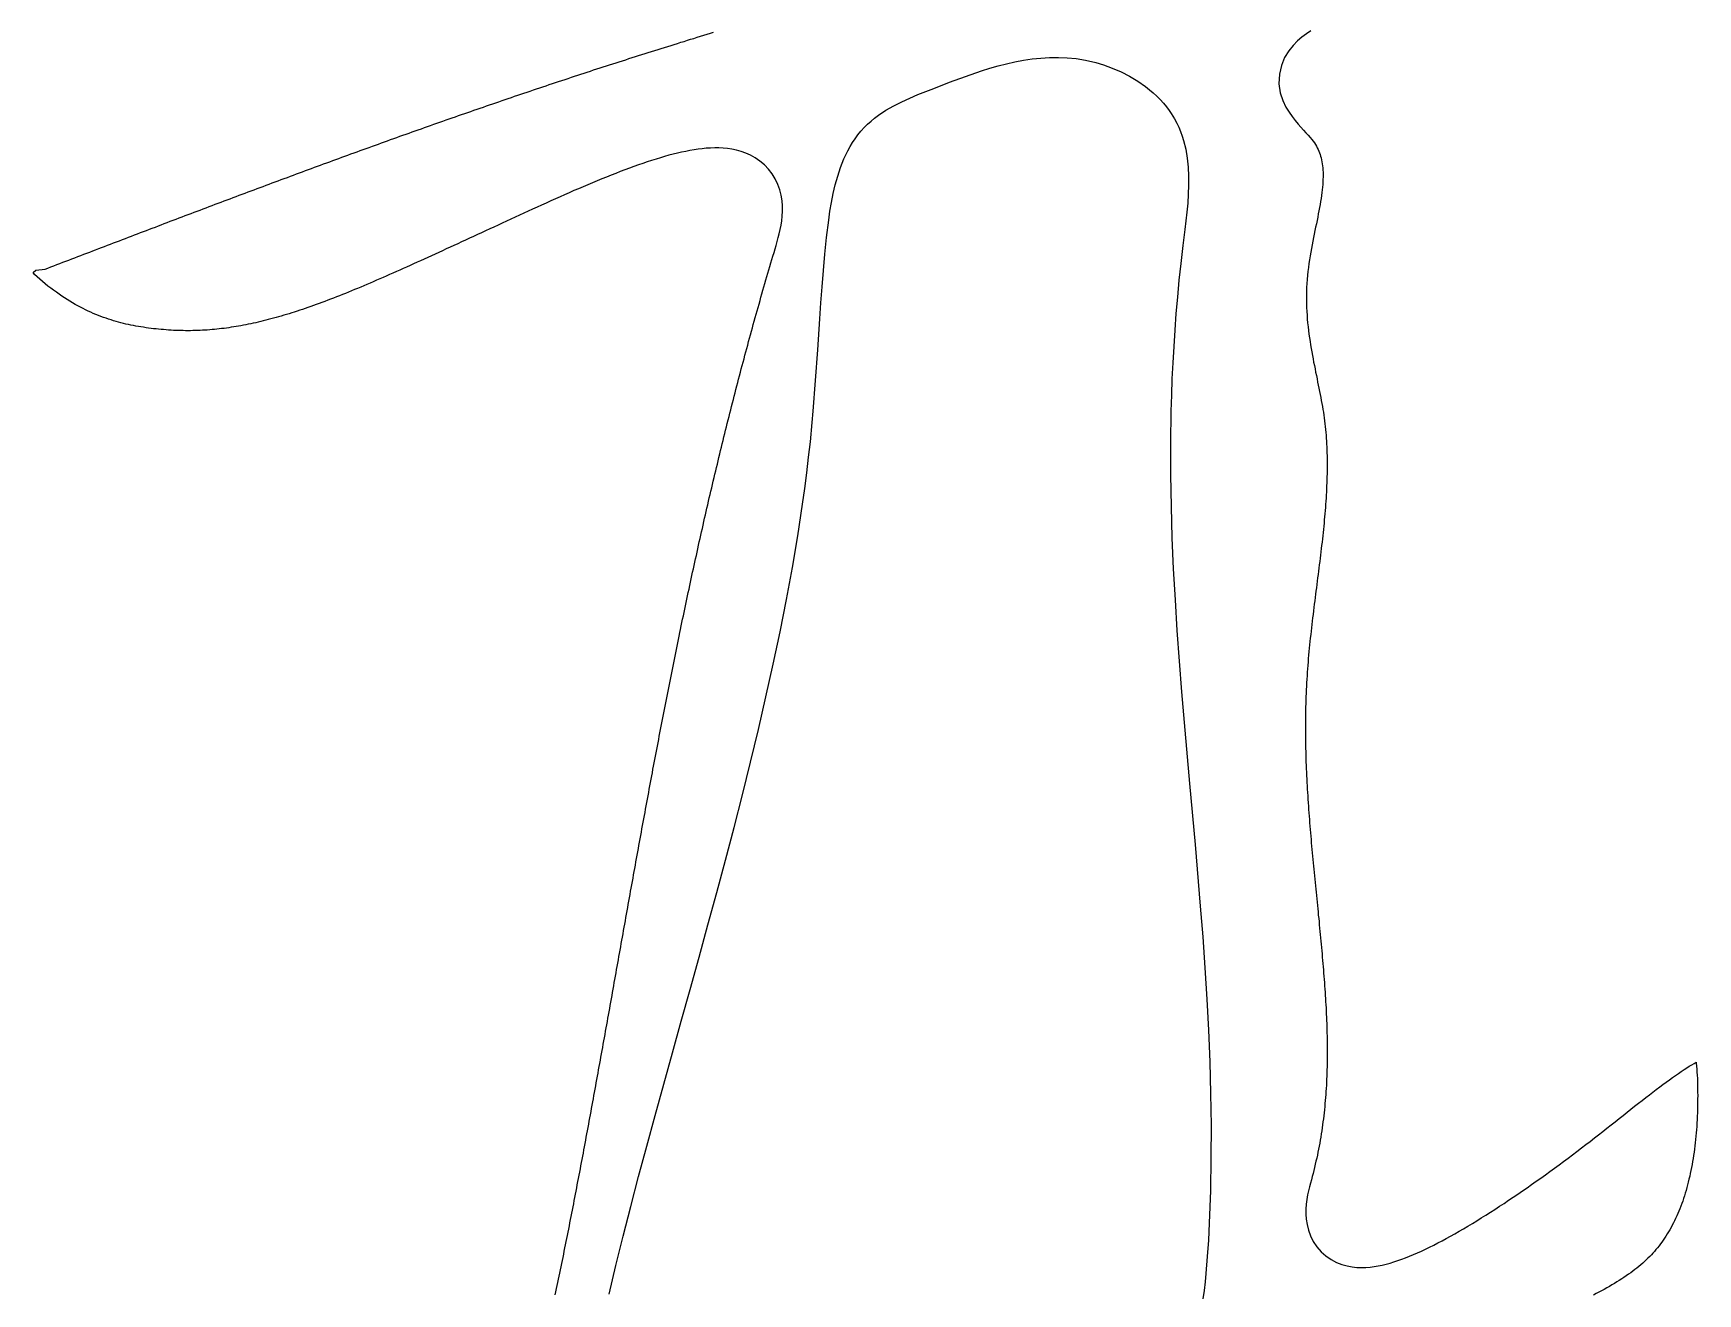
# Model space of a CAD drawing. Extents: x 4283 to 40403, y 1134 to 1764.
# Drawn here: x 4412.954 to 4415.574, y 1477.622 to 1479.606 of the extents above; entities that cross this region are included whole.
import ezdxf

# ---------------------------------------------------------------- set-up
doc = ezdxf.new("R2010")
doc.units = 0

# ---------------------------------------------------------------- blocks, each defined once
blk = doc.blocks.new('fd')
for points in [[(-175305.11, -78840.06), (-175304.68, -78839.9), (-175304.24, -78839.73), (-175303.81, -78839.56), (-175303.38, -78839.4), (-175302.94, -78839.23), (-175302.51, -78839.06), (-175302.07, -78838.9), (-175301.64, -78838.73), (-175301.2, -78838.56), (-175300.77, -78838.4), (-175300.33, -78838.23), (-175299.9, -78838.07), (-175299.47, -78837.9), (-175299.03, -78837.73), (-175298.6, -78837.57), (-175298.16, -78837.4), (-175297.73, -78837.23), (-175297.29, -78837.07), (-175296.86, -78836.9), (-175296.42, -78836.74), (-175295.99, -78836.57), (-175295.55, -78836.4), (-175295.12, -78836.24), (-175294.68, -78836.07), (-175294.25, -78835.91), (-175293.82, -78835.74), (-175293.38, -78835.57), (-175292.95, -78835.41), (-175292.51, -78835.24), (-175292.08, -78835.08), (-175291.64, -78834.91), (-175291.21, -78834.74), (-175290.77, -78834.58), (-175290.34, -78834.41), (-175289.9, -78834.25), (-175289.47, -78834.08), (-175289.03, -78833.92), (-175288.59, -78833.75), (-175288.16, -78833.59), (-175287.72, -78833.42), (-175287.29, -78833.25), (-175286.85, -78833.09), (-175286.42, -78832.92), (-175285.98, -78832.76), (-175285.55, -78832.59), (-175285.11, -78832.43), (-175284.67, -78832.26), (-175284.24, -78832.1), (-175283.8, -78831.93), (-175283.37, -78831.77), (-175282.93, -78831.6), (-175282.49, -78831.44), (-175282.06, -78831.27), (-175281.62, -78831.11), (-175281.18, -78830.94), (-175280.75, -78830.78), (-175280.31, -78830.61), (-175279.87, -78830.45), (-175279.43, -78830.28), (-175279, -78830.12), (-175278.56, -78829.96), (-175278.12, -78829.79), (-175277.69, -78829.63), (-175277.25, -78829.46), (-175276.81, -78829.3), (-175276.37, -78829.13), (-175275.93, -78828.97), (-175275.5, -78828.81), (-175275.06, -78828.64), (-175274.62, -78828.48), (-175274.18, -78828.31), (-175273.74, -78828.15), (-175273.3, -78827.99), (-175272.86, -78827.82), (-175272.43, -78827.66), (-175271.99, -78827.5), (-175271.55, -78827.33), (-175271.11, -78827.17), (-175270.67, -78827.01), (-175270.23, -78826.84), (-175269.79, -78826.68), (-175269.35, -78826.52), (-175268.91, -78826.35), (-175268.47, -78826.19), (-175268.03, -78826.03), (-175267.59, -78825.86), (-175267.15, -78825.7), (-175266.7, -78825.54), (-175266.26, -78825.38), (-175265.82, -78825.21), (-175265.38, -78825.05), (-175264.94, -78824.89), (-175264.5, -78824.73), (-175264.05, -78824.57), (-175263.61, -78824.4), (-175263.17, -78824.24), (-175262.73, -78824.08), (-175262.28, -78823.92), (-175261.84, -78823.76), (-175261.4, -78823.59), (-175260.96, -78823.43), (-175260.51, -78823.27), (-175260.07, -78823.11), (-175259.62, -78822.95), (-175259.18, -78822.79), (-175258.74, -78822.63), (-175258.29, -78822.47), (-175257.85, -78822.31), (-175257.4, -78822.14), (-175256.96, -78821.98), (-175256.51, -78821.82), (-175256.07, -78821.66), (-175255.62, -78821.5), (-175255.17, -78821.34), (-175254.73, -78821.18), (-175254.28, -78821.02), (-175253.83, -78820.86), (-175253.39, -78820.7), (-175252.94, -78820.54), (-175252.49, -78820.38), (-175252.04, -78820.22), (-175251.6, -78820.06), (-175251.15, -78819.91), (-175250.7, -78819.75), (-175250.25, -78819.59), (-175249.8, -78819.43), (-175249.35, -78819.27), (-175248.9, -78819.11), (-175248.45, -78818.95), (-175248, -78818.79), (-175247.55, -78818.64), (-175247.1, -78818.48), (-175246.65, -78818.32), (-175246.2, -78818.16), (-175245.75, -78818), (-175245.3, -78817.85), (-175244.85, -78817.69), (-175244.4, -78817.53), (-175243.94, -78817.37), (-175243.49, -78817.22), (-175243.04, -78817.06), (-175242.59, -78816.9), (-175242.13, -78816.74), (-175241.68, -78816.59), (-175241.22, -78816.43), (-175240.77, -78816.27), (-175240.32, -78816.12), (-175239.86, -78815.96), (-175239.41, -78815.81), (-175238.95, -78815.65), (-175238.49, -78815.49), (-175238.04, -78815.34), (-175237.58, -78815.18), (-175237.13, -78815.03), (-175236.67, -78814.87), (-175236.21, -78814.72), (-175235.75, -78814.56), (-175235.3, -78814.41), (-175234.84, -78814.25), (-175234.38, -78814.1), (-175233.92, -78813.94), (-175233.46, -78813.79), (-175233, -78813.63), (-175232.54, -78813.48), (-175232.08, -78813.33), (-175231.62, -78813.17), (-175231.16, -78813.02), (-175230.7, -78812.87), (-175230.24, -78812.71), (-175229.78, -78812.56), (-175229.31, -78812.41), (-175228.85, -78812.25), (-175228.39, -78812.1), (-175227.93, -78811.95), (-175227.46, -78811.79), (-175227, -78811.64), (-175226.54, -78811.49), (-175226.07, -78811.34), (-175225.61, -78811.19), (-175225.14, -78811.03), (-175224.67, -78810.88), (-175224.21, -78810.73), (-175223.74, -78810.58), (-175223.28, -78810.43), (-175222.81, -78810.28), (-175222.34, -78810.13), (-175221.87, -78809.98), (-175221.4, -78809.83), (-175220.94, -78809.68), (-175220.47, -78809.53), (-175220, -78809.38), (-175219.53, -78809.23), (-175219.06, -78809.08), (-175218.59, -78808.93), (-175218.12, -78808.78), (-175217.65, -78808.63), (-175217.17, -78808.48), (-175216.7, -78808.33), (-175216.23, -78808.18), (-175215.76, -78808.04), (-175215.28, -78807.89), (-175214.81, -78807.74), (-175214.33, -78807.59), (-175213.86, -78807.44), (-175213.39, -78807.3), (-175212.91, -78807.15), (-175212.43, -78807), (-175211.96, -78806.86), (-175211.48, -78806.71), (-175211, -78806.56), (-175210.53, -78806.42), (-175210.05, -78806.27), (-175209.57, -78806.12), (-175209.09, -78805.98), (-175208.61, -78805.83), (-175208.13, -78805.69), (-175207.65, -78805.54)], [(-175120.59, -78805.34), (-175121.24, -78805.76), (-175121.89, -78806.24), (-175122.54, -78806.8), (-175123.2, -78807.46), (-175123.83, -78808.26), (-175124.42, -78809.22), (-175124.9, -78810.36), (-175125.19, -78811.66), (-175125.25, -78813.04), (-175125.05, -78814.37), (-175124.68, -78815.5), (-175124.24, -78816.43), (-175123.78, -78817.19), (-175123.33, -78817.83), (-175122.88, -78818.4), (-175122.46, -78818.91), (-175122.05, -78819.37), (-175121.66, -78819.79), (-175121.31, -78820.19), (-175120.98, -78820.55), (-175120.69, -78820.88), (-175120.45, -78821.17), (-175120.26, -78821.42), (-175120.09, -78821.66), (-175119.93, -78821.9), (-175119.79, -78822.14), (-175119.66, -78822.38), (-175119.54, -78822.62), (-175119.43, -78822.86), (-175119.33, -78823.1), (-175119.25, -78823.35), (-175119.17, -78823.6), (-175119.1, -78823.86), (-175119.03, -78824.13), (-175118.98, -78824.41), (-175118.93, -78824.69), (-175118.89, -78824.99), (-175118.86, -78825.29), (-175118.84, -78825.61), (-175118.82, -78825.93), (-175118.82, -78826.27), (-175118.82, -78826.62), (-175118.83, -78826.97), (-175118.85, -78827.34), (-175118.87, -78827.72), (-175118.91, -78828.11), (-175118.95, -78828.51), (-175118.99, -78828.91), (-175119.05, -78829.33), (-175119.11, -78829.76), (-175119.18, -78830.19), (-175119.26, -78830.63), (-175119.34, -78831.08), (-175119.42, -78831.54), (-175119.51, -78832.01), (-175119.6, -78832.48), (-175119.7, -78832.96), (-175119.79, -78833.45), (-175119.9, -78833.95), (-175120, -78834.44), (-175120.1, -78834.95), (-175120.2, -78835.46), (-175120.31, -78835.99), (-175120.41, -78836.51), (-175120.51, -78837.05), (-175120.6, -78837.59), (-175120.7, -78838.13), (-175120.79, -78838.68), (-175120.87, -78839.24), (-175120.95, -78839.81), (-175121.02, -78840.38), (-175121.08, -78840.96), (-175121.14, -78841.55), (-175121.18, -78842.14), (-175121.22, -78842.73), (-175121.24, -78843.33), (-175121.25, -78843.92), (-175121.25, -78844.5), (-175121.24, -78845.08), (-175121.23, -78845.66), (-175121.2, -78846.23), (-175121.16, -78846.79), (-175121.12, -78847.35), (-175121.07, -78847.9), (-175121.01, -78848.45), (-175120.95, -78848.99), (-175120.88, -78849.53), (-175120.8, -78850.06), (-175120.72, -78850.59), (-175120.64, -78851.11), (-175120.56, -78851.62), (-175120.47, -78852.13), (-175120.38, -78852.64), (-175120.28, -78853.14), (-175120.19, -78853.63), (-175120.09, -78854.12), (-175119.99, -78854.61), (-175119.9, -78855.09), (-175119.8, -78855.57), (-175119.7, -78856.04), (-175119.61, -78856.51), (-175119.51, -78856.97), (-175119.42, -78857.42), (-175119.33, -78857.88), (-175119.24, -78858.32), (-175119.16, -78858.77), (-175119.08, -78859.21), (-175119, -78859.64), (-175118.92, -78860.07), (-175118.85, -78860.5), (-175118.78, -78860.92), (-175118.72, -78861.34), (-175118.66, -78861.75), (-175118.61, -78862.17), (-175118.56, -78862.59), (-175118.51, -78863.01), (-175118.47, -78863.43), (-175118.43, -78863.85), (-175118.39, -78864.27), (-175118.36, -78864.7), (-175118.33, -78865.12), (-175118.31, -78865.55), (-175118.29, -78865.97), (-175118.27, -78866.4), (-175118.26, -78866.83), (-175118.24, -78867.26), (-175118.24, -78867.7), (-175118.23, -78868.13), (-175118.23, -78868.57), (-175118.23, -78869), (-175118.23, -78869.44), (-175118.24, -78869.88), (-175118.25, -78870.32), (-175118.26, -78870.76), (-175118.28, -78871.2), (-175118.3, -78871.65), (-175118.32, -78872.09), (-175118.34, -78872.54), (-175118.36, -78872.99), (-175118.39, -78873.44), (-175118.42, -78873.89), (-175118.45, -78874.34), (-175118.48, -78874.79), (-175118.52, -78875.25), (-175118.56, -78875.7), (-175118.6, -78876.16), (-175118.64, -78876.62), (-175118.68, -78877.08), (-175118.73, -78877.54), (-175118.77, -78878), (-175118.82, -78878.46), (-175118.87, -78878.92), (-175118.92, -78879.39), (-175118.97, -78879.85), (-175119.03, -78880.32), (-175119.08, -78880.79), (-175119.14, -78881.26), (-175119.19, -78881.73), (-175119.25, -78882.2), (-175119.31, -78882.67), (-175119.37, -78883.14), (-175119.43, -78883.62), (-175119.49, -78884.09), (-175119.55, -78884.57), (-175119.61, -78885.05), (-175119.67, -78885.53), (-175119.73, -78886.01), (-175119.79, -78886.49), (-175119.85, -78886.97), (-175119.92, -78887.45), (-175119.98, -78887.93), (-175120.04, -78888.42), (-175120.1, -78888.9), (-175120.16, -78889.39), (-175120.22, -78889.88), (-175120.28, -78890.37), (-175120.34, -78890.86), (-175120.4, -78891.35), (-175120.46, -78891.84), (-175120.51, -78892.33), (-175120.57, -78892.83), (-175120.62, -78893.32), (-175120.68, -78893.82), (-175120.73, -78894.31), (-175120.78, -78894.81), (-175120.83, -78895.31), (-175120.88, -78895.81), (-175120.92, -78896.31), (-175120.97, -78896.81), (-175121.01, -78897.31), (-175121.05, -78897.81), (-175121.09, -78898.32), (-175121.13, -78898.82), (-175121.16, -78899.33), (-175121.19, -78899.84), (-175121.22, -78900.34), (-175121.25, -78900.85), (-175121.28, -78901.36), (-175121.3, -78901.86), (-175121.32, -78902.37), (-175121.34, -78902.88), (-175121.35, -78903.38), (-175121.37, -78903.89), (-175121.38, -78904.39), (-175121.39, -78904.89), (-175121.39, -78905.4), (-175121.4, -78905.9), (-175121.4, -78906.4), (-175121.4, -78906.9), (-175121.4, -78907.41), (-175121.4, -78907.91), (-175121.39, -78908.41), (-175121.38, -78908.91), (-175121.38, -78909.41), (-175121.37, -78909.9), (-175121.35, -78910.4), (-175121.34, -78910.9), (-175121.32, -78911.4), (-175121.31, -78911.89), (-175121.29, -78912.39), (-175121.27, -78912.89), (-175121.25, -78913.38), (-175121.22, -78913.88), (-175121.2, -78914.37), (-175121.17, -78914.87), (-175121.15, -78915.36), (-175121.12, -78915.85), (-175121.09, -78916.34), (-175121.06, -78916.84), (-175121.03, -78917.33), (-175121, -78917.82), (-175120.96, -78918.31), (-175120.93, -78918.8), (-175120.89, -78919.29), (-175120.85, -78919.78), (-175120.82, -78920.26), (-175120.78, -78920.75), (-175120.74, -78921.24), (-175120.7, -78921.73), (-175120.66, -78922.21), (-175120.62, -78922.7), (-175120.57, -78923.18), (-175120.53, -78923.67), (-175120.49, -78924.15), (-175120.44, -78924.64), (-175120.4, -78925.12), (-175120.35, -78925.6), (-175120.31, -78926.09), (-175120.26, -78926.57), (-175120.22, -78927.05), (-175120.17, -78927.53), (-175120.12, -78928.01), (-175120.08, -78928.49), (-175120.03, -78928.97), (-175119.98, -78929.45), (-175119.93, -78929.93), (-175119.89, -78930.41), (-175119.84, -78930.88), (-175119.79, -78931.36), (-175119.74, -78931.84), (-175119.7, -78932.31), (-175119.65, -78932.79), (-175119.6, -78933.27), (-175119.55, -78933.74), (-175119.51, -78934.21), (-175119.46, -78934.69), (-175119.41, -78935.16), (-175119.37, -78935.63), (-175119.32, -78936.11), (-175119.28, -78936.58), (-175119.23, -78937.05), (-175119.19, -78937.52), (-175119.14, -78937.99), (-175119.1, -78938.46), (-175119.06, -78938.93), (-175119.01, -78939.4), (-175118.97, -78939.86), (-175118.93, -78940.33), (-175118.89, -78940.8), (-175118.85, -78941.27), (-175118.81, -78941.73), (-175118.77, -78942.2), (-175118.74, -78942.66), (-175118.7, -78943.13), (-175118.66, -78943.59), (-175118.63, -78944.05), (-175118.6, -78944.51), (-175118.56, -78944.98), (-175118.53, -78945.44), (-175118.5, -78945.9), (-175118.47, -78946.36), (-175118.45, -78946.82), (-175118.42, -78947.28), (-175118.39, -78947.73), (-175118.37, -78948.19), (-175118.35, -78948.65), (-175118.33, -78949.1), (-175118.31, -78949.56), (-175118.29, -78950.01), (-175118.28, -78950.47), (-175118.26, -78950.92), (-175118.25, -78951.38), (-175118.24, -78951.83), (-175118.23, -78952.28), (-175118.22, -78952.73), (-175118.22, -78953.18), (-175118.21, -78953.64), (-175118.21, -78954.09), (-175118.21, -78954.54), (-175118.22, -78954.99), (-175118.22, -78955.43), (-175118.23, -78955.88), (-175118.24, -78956.33), (-175118.25, -78956.78), (-175118.26, -78957.23), (-175118.28, -78957.67), (-175118.3, -78958.12), (-175118.32, -78958.57), (-175118.34, -78959.01), (-175118.37, -78959.46), (-175118.4, -78959.9), (-175118.43, -78960.35), (-175118.46, -78960.79), (-175118.5, -78961.24), (-175118.54, -78961.68), (-175118.58, -78962.12), (-175118.62, -78962.57), (-175118.67, -78963.01), (-175118.72, -78963.45), (-175118.77, -78963.9), (-175118.83, -78964.34), (-175118.89, -78964.78), (-175118.95, -78965.22), (-175119.02, -78965.67), (-175119.08, -78966.11), (-175119.16, -78966.55), (-175119.23, -78966.99), (-175119.31, -78967.43), (-175119.39, -78967.88), (-175119.48, -78968.32), (-175119.56, -78968.76), (-175119.65, -78969.2), (-175119.75, -78969.64), (-175119.85, -78970.09), (-175119.95, -78970.53), (-175120.06, -78970.97), (-175120.17, -78971.42), (-175120.28, -78971.86), (-175120.4, -78972.3), (-175120.52, -78972.77), (-175120.66, -78973.26), (-175120.8, -78973.8), (-175120.94, -78974.38), (-175121.08, -78975), (-175121.19, -78975.67), (-175121.28, -78976.35), (-175121.33, -78977.06), (-175121.33, -78977.79), (-175121.28, -78978.54), (-175121.16, -78979.32), (-175120.95, -78980.13), (-175120.65, -78980.95), (-175120.25, -78981.76), (-175119.72, -78982.54), (-175119.1, -78983.26), (-175118.4, -78983.89), (-175117.64, -78984.41), (-175116.86, -78984.82), (-175116.09, -78985.12), (-175115.33, -78985.34), (-175114.6, -78985.48), (-175113.9, -78985.55), (-175113.23, -78985.58), (-175112.59, -78985.56), (-175111.97, -78985.52), (-175111.37, -78985.44), (-175110.78, -78985.34), (-175110.2, -78985.22), (-175109.62, -78985.08), (-175109.06, -78984.93), (-175108.49, -78984.76), (-175107.93, -78984.57), (-175107.36, -78984.37), (-175106.79, -78984.16), (-175106.22, -78983.93), (-175105.65, -78983.69), (-175105.07, -78983.44), (-175104.48, -78983.17), (-175103.89, -78982.89), (-175103.29, -78982.6), (-175102.69, -78982.3), (-175102.09, -78981.99), (-175101.48, -78981.67), (-175100.86, -78981.34), (-175100.24, -78981), (-175099.61, -78980.64), (-175098.98, -78980.28), (-175098.34, -78979.91), (-175097.7, -78979.53), (-175097.05, -78979.14), (-175096.4, -78978.75), (-175095.75, -78978.34), (-175095.09, -78977.93), (-175094.43, -78977.51), (-175093.77, -78977.09), (-175093.11, -78976.65), (-175092.44, -78976.22), (-175091.77, -78975.77), (-175091.11, -78975.32), (-175090.44, -78974.87), (-175089.76, -78974.41), (-175089.09, -78973.94), (-175088.42, -78973.47), (-175087.75, -78973), (-175087.08, -78972.53), (-175086.42, -78972.05), (-175085.75, -78971.57), (-175085.08, -78971.08), (-175084.42, -78970.6), (-175083.76, -78970.11), (-175083.11, -78969.62), (-175082.46, -78969.13), (-175081.81, -78968.64), (-175081.17, -78968.15), (-175080.53, -78967.66), (-175079.9, -78967.18), (-175079.27, -78966.69), (-175078.65, -78966.21), (-175078.04, -78965.73), (-175077.44, -78965.26), (-175076.84, -78964.78), (-175076.25, -78964.32), (-175075.66, -78963.86), (-175075.08, -78963.4), (-175074.51, -78962.95), (-175073.95, -78962.51), (-175073.4, -78962.07), (-175072.85, -78961.64), (-175072.31, -78961.22), (-175071.78, -78960.81), (-175071.26, -78960.4), (-175070.75, -78960.01), (-175070.25, -78959.63), (-175069.75, -78959.26), (-175069.27, -78958.89), (-175068.8, -78958.54), (-175068.34, -78958.21), (-175067.88, -78957.88), (-175067.44, -78957.57), (-175067.02, -78957.28), (-175066.6, -78957), (-175066.2, -78956.73), (-175065.81, -78956.48), (-175065.44, -78956.24), (-175065.08, -78956.03), (-175064.74, -78955.83), (-175064.45, -78955.66), (-175064.43, -78955.8), (-175064.39, -78956.21), (-175064.35, -78956.64), (-175064.32, -78957.08), (-175064.29, -78957.54), (-175064.26, -78958.02), (-175064.25, -78958.5), (-175064.23, -78959), (-175064.22, -78959.5), (-175064.22, -78960.01), (-175064.21, -78960.52), (-175064.22, -78961.02), (-175064.22, -78961.53), (-175064.23, -78962.04), (-175064.24, -78962.54), (-175064.26, -78963.04), (-175064.28, -78963.53), (-175064.3, -78964.02), (-175064.33, -78964.51), (-175064.36, -78965), (-175064.39, -78965.48), (-175064.43, -78965.96), (-175064.47, -78966.44), (-175064.52, -78966.91), (-175064.57, -78967.38), (-175064.62, -78967.85), (-175064.68, -78968.31), (-175064.74, -78968.77), (-175064.81, -78969.22), (-175064.88, -78969.67), (-175064.95, -78970.11), (-175065.03, -78970.56), (-175065.11, -78970.99), (-175065.2, -78971.43), (-175065.29, -78971.85), (-175065.38, -78972.28), (-175065.48, -78972.7), (-175065.58, -78973.11), (-175065.69, -78973.52), (-175065.8, -78973.93), (-175065.91, -78974.33), (-175066.03, -78974.73), (-175066.15, -78975.12), (-175066.27, -78975.5), (-175066.4, -78975.89), (-175066.54, -78976.26), (-175066.68, -78976.63), (-175066.82, -78977), (-175066.97, -78977.36), (-175067.12, -78977.71), (-175067.27, -78978.06), (-175067.43, -78978.41), (-175067.59, -78978.75), (-175067.76, -78979.08), (-175067.93, -78979.41), (-175068.1, -78979.74), (-175068.28, -78980.06), (-175068.46, -78980.37), (-175068.65, -78980.68), (-175068.84, -78980.98), (-175069.03, -78981.28), (-175069.23, -78981.57), (-175069.43, -78981.86), (-175069.64, -78982.14), (-175069.85, -78982.42), (-175070.07, -78982.69), (-175070.29, -78982.96), (-175070.51, -78983.22), (-175070.74, -78983.47), (-175070.97, -78983.73), (-175071.21, -78983.98), (-175071.46, -78984.22), (-175071.71, -78984.46), (-175071.97, -78984.7), (-175072.23, -78984.94), (-175072.5, -78985.18), (-175072.79, -78985.41), (-175073.07, -78985.65), (-175073.37, -78985.88), (-175073.67, -78986.11), (-175073.98, -78986.33), (-175074.3, -78986.56), (-175074.62, -78986.79), (-175074.96, -78987.01), (-175075.29, -78987.23), (-175075.64, -78987.45), (-175075.99, -78987.67), (-175076.34, -78987.89), (-175076.71, -78988.1), (-175077.08, -78988.32), (-175077.45, -78988.53), (-175077.83, -78988.75), (-175078.22, -78988.96), (-175078.61, -78989.17), (-175079.01, -78989.38), (-175079.41, -78989.59)], [(-175230.73, -78989.56), (-175230.63, -78989.11), (-175230.54, -78988.65), (-175230.44, -78988.2), (-175230.35, -78987.74), (-175230.26, -78987.28), (-175230.16, -78986.83), (-175230.07, -78986.37), (-175229.97, -78985.92), (-175229.88, -78985.46), (-175229.79, -78985), (-175229.69, -78984.54), (-175229.6, -78984.09), (-175229.51, -78983.63), (-175229.42, -78983.17), (-175229.32, -78982.71), (-175229.23, -78982.26), (-175229.14, -78981.8), (-175229.05, -78981.34), (-175228.96, -78980.88), (-175228.87, -78980.42), (-175228.78, -78979.96), (-175228.68, -78979.5), (-175228.59, -78979.04), (-175228.5, -78978.58), (-175228.41, -78978.12), (-175228.32, -78977.66), (-175228.23, -78977.2), (-175228.14, -78976.74), (-175228.05, -78976.28), (-175227.96, -78975.82), (-175227.88, -78975.36), (-175227.79, -78974.9), (-175227.7, -78974.44), (-175227.61, -78973.97), (-175227.52, -78973.51), (-175227.43, -78973.05), (-175227.34, -78972.59), (-175227.25, -78972.13), (-175227.17, -78971.66), (-175227.08, -78971.2), (-175226.99, -78970.74), (-175226.9, -78970.27), (-175226.82, -78969.81), (-175226.73, -78969.35), (-175226.64, -78968.88), (-175226.55, -78968.42), (-175226.47, -78967.96), (-175226.38, -78967.49), (-175226.29, -78967.03), (-175226.21, -78966.56), (-175226.12, -78966.1), (-175226.03, -78965.63), (-175225.95, -78965.17), (-175225.86, -78964.7), (-175225.77, -78964.24), (-175225.69, -78963.77), (-175225.6, -78963.3), (-175225.52, -78962.84), (-175225.43, -78962.37), (-175225.35, -78961.91), (-175225.26, -78961.44), (-175225.17, -78960.97), (-175225.09, -78960.5), (-175225, -78960.04), (-175224.92, -78959.57), (-175224.83, -78959.1), (-175224.75, -78958.64), (-175224.66, -78958.17), (-175224.58, -78957.7), (-175224.49, -78957.23), (-175224.41, -78956.76), (-175224.32, -78956.29), (-175224.24, -78955.82), (-175224.15, -78955.36), (-175224.07, -78954.89), (-175223.98, -78954.42), (-175223.9, -78953.95), (-175223.81, -78953.48), (-175223.73, -78953.01), (-175223.65, -78952.54), (-175223.56, -78952.07), (-175223.48, -78951.6), (-175223.39, -78951.13), (-175223.31, -78950.66), (-175223.22, -78950.19), (-175223.14, -78949.71), (-175223.05, -78949.24), (-175222.97, -78948.77), (-175222.89, -78948.3), (-175222.8, -78947.83), (-175222.72, -78947.36), (-175222.63, -78946.88), (-175222.55, -78946.41), (-175222.46, -78945.94), (-175222.38, -78945.47), (-175222.3, -78944.99), (-175222.21, -78944.52), (-175222.13, -78944.05), (-175222.04, -78943.58), (-175221.96, -78943.1), (-175221.87, -78942.63), (-175221.79, -78942.15), (-175221.7, -78941.68), (-175221.62, -78941.21), (-175221.54, -78940.73), (-175221.45, -78940.26), (-175221.37, -78939.78), (-175221.28, -78939.31), (-175221.2, -78938.83), (-175221.11, -78938.36), (-175221.03, -78937.88), (-175220.94, -78937.41), (-175220.86, -78936.93), (-175220.77, -78936.46), (-175220.69, -78935.98), (-175220.6, -78935.51), (-175220.52, -78935.03), (-175220.43, -78934.55), (-175220.35, -78934.08), (-175220.26, -78933.6), (-175220.18, -78933.12), (-175220.09, -78932.65), (-175220.01, -78932.17), (-175219.92, -78931.69), (-175219.83, -78931.21), (-175219.75, -78930.74), (-175219.66, -78930.26), (-175219.58, -78929.78), (-175219.49, -78929.3), (-175219.4, -78928.83), (-175219.32, -78928.35), (-175219.23, -78927.87), (-175219.14, -78927.39), (-175219.06, -78926.91), (-175218.97, -78926.43), (-175218.88, -78925.95), (-175218.8, -78925.47), (-175218.71, -78924.99), (-175218.62, -78924.52), (-175218.54, -78924.04), (-175218.45, -78923.56), (-175218.36, -78923.08), (-175218.27, -78922.6), (-175218.18, -78922.12), (-175218.1, -78921.64), (-175218.01, -78921.15), (-175217.92, -78920.67), (-175217.83, -78920.19), (-175217.74, -78919.71), (-175217.65, -78919.23), (-175217.57, -78918.75), (-175217.48, -78918.27), (-175217.39, -78917.79), (-175217.3, -78917.31), (-175217.21, -78916.82), (-175217.12, -78916.34), (-175217.03, -78915.86), (-175216.94, -78915.38), (-175216.85, -78914.89), (-175216.76, -78914.41), (-175216.67, -78913.93), (-175216.58, -78913.45), (-175216.49, -78912.96), (-175216.4, -78912.48), (-175216.3, -78912), (-175216.21, -78911.51), (-175216.12, -78911.03), (-175216.03, -78910.55), (-175215.94, -78910.06), (-175215.85, -78909.58), (-175215.75, -78909.09), (-175215.66, -78908.61), (-175215.57, -78908.13), (-175215.47, -78907.64), (-175215.38, -78907.16), (-175215.29, -78906.67), (-175215.19, -78906.19), (-175215.1, -78905.7), (-175215.01, -78905.22), (-175214.91, -78904.73), (-175214.82, -78904.25), (-175214.72, -78903.76), (-175214.63, -78903.27), (-175214.53, -78902.79), (-175214.44, -78902.3), (-175214.34, -78901.82), (-175214.24, -78901.33), (-175214.15, -78900.84), (-175214.05, -78900.36), (-175213.95, -78899.87), (-175213.86, -78899.38), (-175213.76, -78898.9), (-175213.66, -78898.41), (-175213.56, -78897.92), (-175213.47, -78897.44), (-175213.37, -78896.95), (-175213.27, -78896.46), (-175213.17, -78895.97), (-175213.07, -78895.49), (-175212.97, -78895), (-175212.87, -78894.51), (-175212.77, -78894.02), (-175212.67, -78893.53), (-175212.57, -78893.04), (-175212.47, -78892.56), (-175212.37, -78892.07), (-175212.27, -78891.58), (-175212.17, -78891.09), (-175212.06, -78890.6), (-175211.96, -78890.11), (-175211.86, -78889.62), (-175211.76, -78889.13), (-175211.65, -78888.64), (-175211.55, -78888.15), (-175211.44, -78887.66), (-175211.34, -78887.17), (-175211.24, -78886.68), (-175211.13, -78886.19), (-175211.03, -78885.7), (-175210.92, -78885.21), (-175210.81, -78884.72), (-175210.71, -78884.23), (-175210.6, -78883.74), (-175210.49, -78883.25), (-175210.39, -78882.76), (-175210.28, -78882.27), (-175210.17, -78881.78), (-175210.06, -78881.29), (-175209.95, -78880.8), (-175209.85, -78880.3), (-175209.74, -78879.81), (-175209.63, -78879.32), (-175209.52, -78878.83), (-175209.41, -78878.34), (-175209.29, -78877.84), (-175209.18, -78877.35), (-175209.07, -78876.86), (-175208.96, -78876.37), (-175208.85, -78875.88), (-175208.73, -78875.38), (-175208.62, -78874.89), (-175208.51, -78874.4), (-175208.39, -78873.9), (-175208.28, -78873.41), (-175208.17, -78872.92), (-175208.05, -78872.42), (-175207.93, -78871.93), (-175207.82, -78871.44), (-175207.7, -78870.94), (-175207.59, -78870.45), (-175207.47, -78869.96), (-175207.35, -78869.46), (-175207.23, -78868.97), (-175207.11, -78868.47), (-175207, -78867.98), (-175206.88, -78867.49), (-175206.76, -78866.99), (-175206.64, -78866.5), (-175206.52, -78866), (-175206.4, -78865.51), (-175206.27, -78865.01), (-175206.15, -78864.52), (-175206.03, -78864.02), (-175205.91, -78863.53), (-175205.78, -78863.03), (-175205.66, -78862.54), (-175205.54, -78862.04), (-175205.41, -78861.55), (-175205.29, -78861.05), (-175205.16, -78860.55), (-175205.04, -78860.06), (-175204.91, -78859.56), (-175204.78, -78859.07), (-175204.66, -78858.57), (-175204.53, -78858.07), (-175204.4, -78857.58), (-175204.27, -78857.08), (-175204.14, -78856.58), (-175204.01, -78856.09), (-175203.88, -78855.59), (-175203.75, -78855.09), (-175203.62, -78854.6), (-175203.49, -78854.1), (-175203.36, -78853.6), (-175203.22, -78853.11), (-175203.09, -78852.61), (-175202.96, -78852.11), (-175202.82, -78851.61), (-175202.69, -78851.12), (-175202.55, -78850.62), (-175202.42, -78850.12), (-175202.28, -78849.62), (-175202.15, -78849.12), (-175202.01, -78848.63), (-175201.87, -78848.13), (-175201.73, -78847.63), (-175201.59, -78847.13), (-175201.45, -78846.63), (-175201.32, -78846.14), (-175201.17, -78845.64), (-175201.03, -78845.14), (-175200.89, -78844.64), (-175200.75, -78844.14), (-175200.61, -78843.64), (-175200.46, -78843.14), (-175200.32, -78842.64), (-175200.18, -78842.14), (-175200.03, -78841.64), (-175199.89, -78841.15), (-175199.74, -78840.65), (-175199.6, -78840.15), (-175199.45, -78839.65), (-175199.3, -78839.15), (-175199.15, -78838.65), (-175199, -78838.15), (-175198.85, -78837.64), (-175198.7, -78837.12), (-175198.54, -78836.59), (-175198.39, -78836.03), (-175198.24, -78835.47), (-175198.09, -78834.89), (-175197.95, -78834.29), (-175197.83, -78833.67), (-175197.73, -78833.02), (-175197.65, -78832.33), (-175197.61, -78831.6), (-175197.61, -78830.85), (-175197.67, -78830.08), (-175197.8, -78829.29), (-175198, -78828.49), (-175198.29, -78827.7), (-175198.66, -78826.92), (-175199.12, -78826.17), (-175199.65, -78825.48), (-175200.26, -78824.85), (-175200.91, -78824.3), (-175201.59, -78823.84), (-175202.28, -78823.46), (-175202.97, -78823.15), (-175203.66, -78822.91), (-175204.33, -78822.72), (-175204.99, -78822.59), (-175205.63, -78822.49), (-175206.27, -78822.43), (-175206.89, -78822.4), (-175207.5, -78822.4), (-175208.11, -78822.41), (-175208.72, -78822.45), (-175209.32, -78822.51), (-175209.92, -78822.58), (-175210.51, -78822.67), (-175211.12, -78822.77), (-175211.72, -78822.89), (-175212.33, -78823.02), (-175212.94, -78823.16), (-175213.55, -78823.31), (-175214.17, -78823.47), (-175214.79, -78823.64), (-175215.42, -78823.83), (-175216.05, -78824.02), (-175216.69, -78824.22), (-175217.33, -78824.43), (-175217.97, -78824.64), (-175218.62, -78824.87), (-175219.28, -78825.1), (-175219.93, -78825.34), (-175220.6, -78825.59), (-175221.26, -78825.84), (-175221.93, -78826.1), (-175222.6, -78826.36), (-175223.27, -78826.63), (-175223.95, -78826.9), (-175224.62, -78827.18), (-175225.3, -78827.46), (-175225.98, -78827.75), (-175226.66, -78828.04), (-175227.34, -78828.33), (-175228.01, -78828.62), (-175228.69, -78828.92), (-175229.37, -78829.22), (-175230.04, -78829.52), (-175230.72, -78829.82), (-175231.39, -78830.12), (-175232.05, -78830.42), (-175232.72, -78830.72), (-175233.38, -78831.02), (-175234.03, -78831.31), (-175234.68, -78831.61), (-175235.32, -78831.91), (-175235.96, -78832.2), (-175236.6, -78832.49), (-175237.23, -78832.78), (-175237.85, -78833.07), (-175238.47, -78833.35), (-175239.08, -78833.64), (-175239.69, -78833.92), (-175240.29, -78834.2), (-175240.89, -78834.47), (-175241.49, -78834.75), (-175242.07, -78835.02), (-175242.66, -78835.29), (-175243.24, -78835.56), (-175243.81, -78835.82), (-175244.38, -78836.09), (-175244.95, -78836.35), (-175245.51, -78836.6), (-175246.06, -78836.86), (-175246.62, -78837.12), (-175247.16, -78837.37), (-175247.71, -78837.62), (-175248.25, -78837.86), (-175248.78, -78838.11), (-175249.31, -78838.35), (-175249.84, -78838.59), (-175250.36, -78838.83), (-175250.88, -78839.06), (-175251.39, -78839.3), (-175251.9, -78839.53), (-175252.41, -78839.75), (-175252.91, -78839.98), (-175253.41, -78840.2), (-175253.9, -78840.42), (-175254.39, -78840.64), (-175254.88, -78840.85), (-175255.36, -78841.07), (-175255.84, -78841.28), (-175256.32, -78841.48), (-175256.79, -78841.69), (-175257.26, -78841.89), (-175257.73, -78842.09), (-175258.19, -78842.29), (-175258.65, -78842.48), (-175259.1, -78842.67), (-175259.56, -78842.86), (-175260.01, -78843.05), (-175260.45, -78843.23), (-175260.89, -78843.41), (-175261.33, -78843.59), (-175261.77, -78843.76), (-175262.2, -78843.94), (-175262.63, -78844.11), (-175263.06, -78844.27), (-175263.49, -78844.44), (-175263.91, -78844.6), (-175264.33, -78844.76), (-175264.74, -78844.91), (-175265.16, -78845.06), (-175265.57, -78845.21), (-175265.98, -78845.36), (-175266.38, -78845.5), (-175266.79, -78845.65), (-175267.19, -78845.78), (-175267.58, -78845.92), (-175267.98, -78846.05), (-175268.37, -78846.18), (-175268.77, -78846.31), (-175269.15, -78846.43), (-175269.54, -78846.55), (-175269.93, -78846.67), (-175270.31, -78846.79), (-175270.69, -78846.9), (-175271.07, -78847.01), (-175271.44, -78847.12), (-175271.82, -78847.22), (-175272.19, -78847.32), (-175272.56, -78847.42), (-175272.93, -78847.51), (-175273.3, -78847.61), (-175273.67, -78847.7), (-175274.03, -78847.78), (-175274.4, -78847.87), (-175274.76, -78847.95), (-175275.12, -78848.02), (-175275.48, -78848.1), (-175275.84, -78848.17), (-175276.2, -78848.24), (-175276.55, -78848.31), (-175276.91, -78848.37), (-175277.26, -78848.43), (-175277.61, -78848.49), (-175277.97, -78848.54), (-175278.32, -78848.59), (-175278.67, -78848.64), (-175279.02, -78848.69), (-175279.37, -78848.73), (-175279.72, -78848.77), (-175280.07, -78848.81), (-175280.42, -78848.84), (-175280.77, -78848.87), (-175281.11, -78848.9), (-175281.46, -78848.93), (-175281.81, -78848.95), (-175282.16, -78848.97), (-175282.51, -78848.99), (-175282.86, -78849), (-175283.21, -78849.01), (-175283.56, -78849.02), (-175283.91, -78849.03), (-175284.26, -78849.03), (-175284.61, -78849.03), (-175284.96, -78849.02), (-175285.31, -78849.02), (-175285.67, -78849.01), (-175286.02, -78848.99), (-175286.38, -78848.98), (-175286.74, -78848.96), (-175287.1, -78848.94), (-175287.46, -78848.91), (-175287.82, -78848.88), (-175288.18, -78848.85), (-175288.55, -78848.82), (-175288.91, -78848.78), (-175289.28, -78848.74), (-175289.65, -78848.69), (-175290.02, -78848.64), (-175290.39, -78848.59), (-175290.75, -78848.54), (-175291.12, -78848.48), (-175291.49, -78848.42), (-175291.85, -78848.36), (-175292.22, -78848.29), (-175292.58, -78848.22), (-175292.95, -78848.14), (-175293.31, -78848.06), (-175293.67, -78847.97), (-175294.04, -78847.88), (-175294.4, -78847.78), (-175294.76, -78847.68), (-175295.13, -78847.58), (-175295.49, -78847.46), (-175295.86, -78847.35), (-175296.22, -78847.22), (-175296.59, -78847.09), (-175296.96, -78846.96), (-175297.33, -78846.81), (-175297.7, -78846.66), (-175298.07, -78846.51), (-175298.44, -78846.34), (-175298.81, -78846.17), (-175299.19, -78845.99), (-175299.57, -78845.8), (-175299.95, -78845.61), (-175300.33, -78845.4), (-175300.71, -78845.19), (-175301.1, -78844.97), (-175301.49, -78844.74), (-175301.88, -78844.5), (-175302.27, -78844.25), (-175302.66, -78843.98), (-175303.06, -78843.71), (-175303.46, -78843.43), (-175303.87, -78843.14), (-175304.27, -78842.83), (-175304.68, -78842.52), (-175305.09, -78842.19), (-175305.49, -78841.86), (-175305.88, -78841.53), (-175306.26, -78841.19), (-175306.63, -78840.85), (-175306.82, -78840.57), (-175306.44, -78840.19), (-175305.11, -78840.06)], [(-175222.9, -78989.44), (-175222.41, -78987.36), (-175221.9, -78985.26), (-175220.85, -78981.01), (-175219.74, -78976.7), (-175218.59, -78972.32), (-175217.4, -78967.89), (-175216.17, -78963.4), (-175214.92, -78958.87), (-175213.65, -78954.29), (-175212.36, -78949.68), (-175211.07, -78945.03), (-175209.77, -78940.35), (-175208.48, -78935.64), (-175207.19, -78930.92), (-175205.92, -78926.18), (-175204.68, -78921.42), (-175203.45, -78916.66), (-175202.27, -78911.9), (-175201.12, -78907.14), (-175200.02, -78902.39), (-175198.97, -78897.65), (-175197.97, -78892.93), (-175197.04, -78888.23), (-175196.18, -78883.56), (-175195.4, -78878.91), (-175194.69, -78874.3), (-175194.37, -78872.02), (-175194.07, -78869.74), (-175193.8, -78867.48), (-175193.55, -78865.23), (-175193.27, -78862.41), (-175193.12, -78860.76), (-175192.78, -78856.3), (-175192.48, -78851.82), (-175192.18, -78847.28), (-175192.02, -78844.97), (-175191.84, -78842.63), (-175191.65, -78840.26), (-175191.43, -78837.86), (-175191.18, -78835.44), (-175190.87, -78832.9), (-175190.69, -78831.62), (-175190.47, -78830.33), (-175190.22, -78829.04), (-175189.92, -78827.76), (-175189.57, -78826.49), (-175189.15, -78825.23), (-175188.66, -78823.99), (-175188.09, -78822.81), (-175187.76, -78822.19), (-175187.4, -78821.61), (-175187.03, -78821.05), (-175186.62, -78820.49), (-175186.18, -78819.96), (-175185.67, -78819.39), (-175185.22, -78818.95), (-175184.71, -78818.49), (-175184.18, -78818.05), (-175183.62, -78817.63), (-175182.53, -78816.91), (-175181.39, -78816.25), (-175180.23, -78815.66), (-175179.05, -78815.12), (-175177.88, -78814.62), (-175175.57, -78813.71), (-175173.27, -78812.82), (-175170.94, -78811.96), (-175168.6, -78811.16), (-175167.39, -78810.78), (-175166.18, -78810.44), (-175164.96, -78810.12), (-175163.73, -78809.85), (-175162.49, -78809.61), (-175161.24, -78809.42), (-175159.97, -78809.29), (-175158.69, -78809.21), (-175157.4, -78809.19), (-175156.1, -78809.25), (-175154.79, -78809.38), (-175153.47, -78809.6), (-175151.93, -78809.95), (-175150.84, -78810.28), (-175149.54, -78810.75), (-175148.27, -78811.31), (-175147.02, -78811.95), (-175145.82, -78812.67), (-175144.7, -78813.46), (-175144.12, -78813.91), (-175143.59, -78814.36), (-175143.07, -78814.83), (-175142.57, -78815.33), (-175142.1, -78815.85), (-175141.65, -78816.39), (-175141.23, -78816.95), (-175140.94, -78817.37), (-175140.47, -78818.13), (-175140.14, -78818.76), (-175139.84, -78819.38), (-175139.58, -78820.02), (-175139.35, -78820.66), (-175139.14, -78821.33), (-175138.83, -78822.59), (-175138.61, -78823.9), (-175138.48, -78825.21), (-175138.42, -78826.52), (-175138.42, -78827.83), (-175138.46, -78829.14), (-175138.55, -78830.44), (-175138.67, -78831.74), (-175138.96, -78834.28), (-175139.25, -78836.6), (-175139.56, -78839.25), (-175139.82, -78841.69), (-175140.05, -78844.12), (-175140.26, -78846.54), (-175140.44, -78848.94), (-175140.59, -78851.33), (-175140.73, -78853.71), (-175140.84, -78856.07), (-175140.92, -78858.43), (-175140.99, -78860.77), (-175141.06, -78865.43), (-175141.05, -78870.05), (-175140.98, -78874.64), (-175140.84, -78879.2), (-175140.65, -78883.73), (-175140.4, -78888.24), (-175140.12, -78892.73), (-175139.8, -78897.21), (-175139.45, -78901.67), (-175139.07, -78906.13), (-175138.28, -78915.03), (-175137.47, -78923.94), (-175136.71, -78932.89), (-175136.36, -78937.38), (-175136.04, -78941.9), (-175135.76, -78946.44), (-175135.52, -78951), (-175135.34, -78955.6), (-175135.21, -78960.22), (-175135.15, -78964.89), (-175135.16, -78969.59), (-175135.24, -78974.33), (-175135.32, -78976.72), (-175135.42, -78979.12), (-175135.54, -78981.6), (-175135.69, -78983.98), (-175135.89, -78986.43), (-175136.02, -78987.68), (-175136.17, -78988.92), (-175136.36, -78990.15)]]:
    blk.add_lwpolyline(points)
blk = doc.blocks.new('dsdf')
blk.add_blockref('fd', (0, 0))

msp = doc.modelspace()

# ---------------------------------------------------------------- block references
at = {"xscale": 0.0108, "yscale": 0.0108, "zscale": 0.0108}
msp.add_blockref('dsdf', (6306.2672, 2330.7072), dxfattribs=at)

doc.saveas('drawing.dxf')
